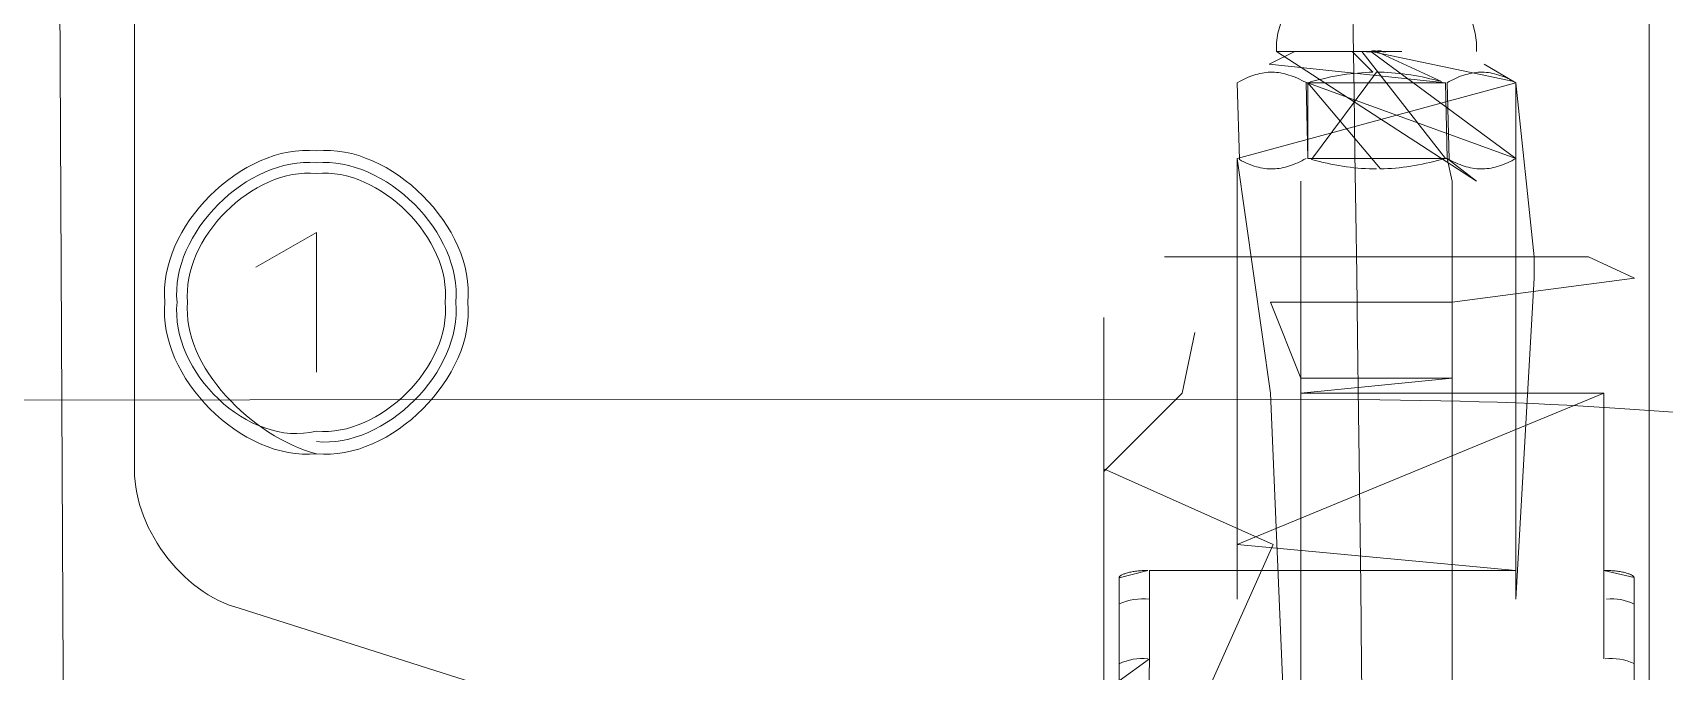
# Model space of a CAD drawing. Header units: millimetres. Extents: x 521 to 148073, y -17811 to 32040.
# Drawn here: x 65957.9 to 66013.9, y 20512.5 to 20534.4 of the extents above; entities that cross this region are included whole.
import ezdxf

# ---------------------------------------------------------------- set-up
doc = ezdxf.new("R2010")
doc.units = ezdxf.units.MM
doc.layers.add('Datové rozvody', color=6, linetype='Continuous')
doc.layers.add('PDF_Geometrie', color=7, linetype='Continuous', true_color=0xbdbdbd)

# ---------------------------------------------------------------- blocks, each defined once
blk = doc.blocks.new('projektor')
at = {"layer": 'PDF_Geometrie', "lineweight": 13}
for points in [[(86030.726, 15074.093), (86030.732, 15074.806), (86030.74, 15075.502), (86030.75, 15076.183), (86030.763, 15076.847), (86030.778, 15077.494), (86030.796, 15078.127), (86030.815, 15078.742), (86030.837, 15079.342), (86030.861, 15079.927), (86030.886, 15080.499), (86030.914, 15081.056), (86030.943, 15081.601), (86030.974, 15082.133), (86031.007, 15082.652), (86031.04, 15083.158), (86031.076, 15083.652), (86031.113, 15084.136), (86031.15, 15084.609)], [(86027.983, 15083.804), (85688.951, 15083.804)], [(86027.983, 15083.804), (86079.825, 15083.804)], [(86025.96, 15067.62), (86025.96, 15072.172), (86025.96, 15081.782), (86026.668, 15083.319), (86027.477, 15077.23), (86027.477, 15071.16), (86030.006, 15072.172), (86030.006, 15077.23), (86030.512, 15072.172), (86030.512, 15082.287), (86035.569, 15070.048), (86036.429, 15079.354), (86036.429, 15067.114), (86037.392, 15067.114), (86039.385, 15067.114), (86040.121, 15066.103), (86040.627, 15066.608)], [(86036.681, 15083.298), (86037.549, 15083.298), (86040.121, 15083.298)], [(86039.385, 15082.287), (86037.392, 15082.287), (86030.512, 15082.287)], [(86019.104, 15074.701), (86019.102, 15074.697), (86019.098, 15074.693), (86019.096, 15074.687), (86019.093, 15074.683), (86019.091, 15074.678), (86019.089, 15074.673), (86019.087, 15074.667), (86019.085, 15074.661), (86019.083, 15074.655), (86019.083, 15074.649), (86019.081, 15074.642), (86019.08, 15074.635), (86019.08, 15074.626), (86019.079, 15074.619), (86019.08, 15074.61), (86019.08, 15074.602), (86019.081, 15074.594), (86019.083, 15074.585), (86019.083, 15074.577), (86019.085, 15074.568), (86019.088, 15074.56), (86019.089, 15074.552), (86019.092, 15074.545), (86019.093, 15074.538), (86019.096, 15074.531), (86019.098, 15074.525), (86020.103, 15079.28), (86020.066, 15079.208), (86020.03, 15079.136), (86019.997, 15079.065), (86019.965, 15078.993), (86019.937, 15078.923), (86019.911, 15078.852), (86019.888, 15078.783), (86019.867, 15078.713), (86019.848, 15078.643), (86019.832, 15078.573), (86019.819, 15078.504), (86019.809, 15078.435), (86019.802, 15078.366), (86019.797, 15078.298), (86019.794, 15078.228), (86019.795, 15078.159), (86019.797, 15078.09), (86019.803, 15078.021), (86019.812, 15077.953), (86019.823, 15077.884), (86019.837, 15077.814), (86019.854, 15077.746), (86019.872, 15077.677), (86019.893, 15077.609), (86019.916, 15077.541), (86019.942, 15077.472), (86019.971, 15077.404), (86020.001, 15077.334), (86020.033, 15077.265), (86020.068, 15077.196), (86020.105, 15077.126), (86020.145, 15077.056), (86022.713, 15077.129), (86022.751, 15077.201), (86022.786, 15077.273), (86022.82, 15077.345), (86022.851, 15077.416), (86022.879, 15077.487), (86022.905, 15077.557), (86022.929, 15077.627), (86022.95, 15077.696), (86022.968, 15077.767), (86022.984, 15077.836), (86022.996, 15077.905), (86023.007, 15077.974), (86023.015, 15078.043), (86023.02, 15078.113), (86023.022, 15078.181), (86023.021, 15078.25), (86023.019, 15078.319), (86023.013, 15078.388), (86023.004, 15078.457), (86022.993, 15078.526), (86022.98, 15078.595), (86022.963, 15078.663), (86022.945, 15078.732), (86022.924, 15078.8), (86022.899, 15078.868), (86022.874, 15078.938), (86022.846, 15079.006), (86022.815, 15079.075), (86022.782, 15079.144), (86022.748, 15079.214), (86022.711, 15079.283), (86022.672, 15079.354), (86020.103, 15072.272), (86020.066, 15072.2), (86020.03, 15072.128), (86019.997, 15072.057), (86019.965, 15071.986), (86019.937, 15071.914), (86019.911, 15071.844), (86019.888, 15071.774), (86019.867, 15071.705), (86019.848, 15071.635), (86019.832, 15071.565), (86019.819, 15071.496), (86019.809, 15071.427), (86019.802, 15071.358), (86019.797, 15071.289), (86019.794, 15071.22), (86019.795, 15071.151), (86019.797, 15071.082), (86019.803, 15071.013), (86019.812, 15070.944), (86019.823, 15070.875), (86019.837, 15070.807), (86019.854, 15070.737), (86019.872, 15070.669), (86019.893, 15070.601), (86019.916, 15070.532), (86019.942, 15070.464), (86019.971, 15070.395), (86020.001, 15070.326), (86020.033, 15070.257), (86020.068, 15070.187), (86020.105, 15070.118), (86020.145, 15070.048), (86022.713, 15070.12), (86022.751, 15070.193), (86022.786, 15070.264), (86022.82, 15070.337), (86022.851, 15070.408), (86022.879, 15070.478), (86022.905, 15070.548), (86022.929, 15070.618), (86022.95, 15070.689), (86022.968, 15070.758), (86022.984, 15070.828), (86022.996, 15070.897), (86023.007, 15070.966), (86023.015, 15071.034), (86023.02, 15071.104), (86023.022, 15071.173), (86023.021, 15071.242), (86023.019, 15071.311), (86023.013, 15071.379), (86023.004, 15071.449), (86022.993, 15071.518), (86022.98, 15071.586), (86022.963, 15071.655), (86022.945, 15071.723), (86022.924, 15071.792), (86022.899, 15071.86), (86022.874, 15071.93), (86022.846, 15071.998), (86022.815, 15072.067), (86022.782, 15072.136), (86022.748, 15072.205), (86022.711, 15072.276), (86022.672, 15072.346)], [(86019.104, 15072.056), (86019.104, 15071.972), (86019.531, 15071.111), (86020.145, 15076.999), (86020.145, 15072.346), (86022.672, 15072.403), (86022.672, 15077.056), (86023.431, 15078.038), (86019.104, 15071.363), (86019.104, 15074.117), (86019.105, 15074.036), (86019.104, 15075.201), (86019.104, 15075.091), (86019.104, 15075.131), (86019.104, 15075.546), (86019.104, 15075.106), (86019.104, 15075.415), (86019.105, 15075.367), (86019.105, 15074.065), (86019.104, 15074.506), (86022.672, 15079.354)], [(86019.531, 15078.291), (86020.145, 15079.354), (86022.672, 15070.048)], [(86019.104, 15078.038), (86019.104, 15078.038)], [(86105.67, 15077.735), (86104.355, 15077.735), (86079.066, 15077.735), (86075.897, 15077.735), (86073.638, 15077.735), (86071.378, 15077.735), (86069.119, 15077.735), (86066.861, 15077.735), (86064.602, 15077.735), (86062.342, 15077.735), (86060.083, 15077.735), (86057.824, 15077.735), (86055.565, 15077.735), (86053.305, 15077.735), (86051.047, 15077.735), (86048.788, 15077.735), (86046.528, 15077.735), (86040.121, 15077.735), (86044.234, 15077.23), (86040.117, 15077.23), (86023.431, 15077.23), (86022.672, 15077.056), (86020.145, 15076.999)], [(86019.105, 15074.896), (86019.099, 15074.88), (86019.097, 15074.874), (86019.095, 15074.867), (86019.093, 15074.861), (86019.091, 15074.854), (86019.089, 15074.848), (86019.088, 15074.84), (86019.085, 15074.833), (86019.083, 15074.825), (86019.083, 15074.817), (86019.081, 15074.808), (86019.08, 15074.799), (86019.08, 15074.791), (86019.079, 15074.783), (86019.08, 15074.775), (86019.08, 15074.767), (86019.081, 15074.76), (86019.083, 15074.753), (86019.083, 15074.746), (86019.085, 15074.74), (86019.087, 15074.734), (86019.089, 15074.728), (86019.091, 15074.723), (86019.093, 15074.718), (86019.096, 15074.714), (86019.098, 15074.709), (86019.102, 15074.705), (86019.104, 15074.701), (86020.108, 15076.869), (86020.074, 15076.74), (86020.041, 15076.611), (86020.011, 15076.483), (86019.981, 15076.354), (86019.954, 15076.225), (86019.928, 15076.096), (86019.906, 15075.968), (86019.885, 15075.84), (86019.866, 15075.713), (86019.849, 15075.585), (86019.834, 15075.456), (86019.822, 15075.33), (86019.811, 15075.203), (86019.804, 15075.077), (86019.798, 15074.951), (86019.795, 15074.826), (86019.794, 15074.701), (86022.708, 15072.532), (86022.742, 15072.662), (86022.776, 15072.791), (86022.806, 15072.919), (86022.835, 15073.049), (86022.863, 15073.178), (86022.888, 15073.306), (86022.911, 15073.435), (86022.932, 15073.563), (86022.951, 15073.692), (86022.967, 15073.819), (86022.982, 15073.946), (86022.995, 15074.073), (86023.005, 15074.2), (86023.012, 15074.326), (86023.018, 15074.451), (86023.021, 15074.577), (86023.022, 15074.701)], [(86031.185, 15074.099), (86032.735, 15074.119), (86036.942, 15074.17)], [(86036.942, 15074.17), (86039.602, 15074.201), (86042.192, 15074.23), (86044.822, 15074.257), (86046.693, 15074.275), (86063.412, 15072.126)], [(86014.645, 15073.858), (86016.565, 15073.889), (86018.51, 15073.919), (86020.483, 15073.95)], [(86020.483, 15073.95), (86022.481, 15073.979), (86024.505, 15074.008)], [(86024.505, 15074.008), (86026.553, 15074.037), (86028.628, 15074.065), (86031.185, 15074.099)], [(86030.754, 14963.027), (86030.726, 15074.093)], [(86020.145, 15072.403), (86022.672, 15072.403)], [(86044.456, 15072.172), (86043.917, 15072.172), (86040.117, 15072.172), (86023.431, 15072.172)], [(86105.67, 15071.666), (86104.355, 15071.666), (86079.066, 15071.666), (86075.51, 15071.666), (86073.251, 15071.666), (86070.991, 15071.666), (86068.732, 15071.666), (86066.473, 15071.666), (86064.214, 15071.666), (86061.955, 15071.666), (86059.696, 15071.666), (86057.436, 15071.666), (86055.178, 15071.666), (86052.918, 15071.666), (86050.659, 15071.666), (86048.401, 15071.666), (86046.494, 15071.666), (86042.651, 15071.666), (86030.512, 15071.16), (86022.672, 15070.048), (86037.392, 15070.048)], [(86033.04, 15065.597), (86035.569, 15071.251), (86048.214, 15065.597)], [(86028.489, 15068.632), (86030.512, 15068.21), (86033.124, 15065.597)], [(86037.392, 15067.114), (86039.385, 15067.114), (86066.927, 15066.608)], [(86036.681, 15066.103), (86037.549, 15066.103), (86040.121, 15066.103)], [(86079.825, 15065.596), (86027.983, 15065.596)], [(86037.702, 15036.751), (86043.662, 15055.481)], [(86026.309, 15037.273), (86025.141, 15039.296), (86029.814, 15039.296)], [(86084.787, 15033.227), (86104.355, 15033.227), (86114.47, 15032.418), (86114.47, 15031.204), (86010.475, 15030.698)], [(86013.316, 15033.227), (86032.883, 15033.227)]]:
    blk.add_lwpolyline(points, dxfattribs=at)
for points in [[(86036.429, 15082.287), (86036.429, 15082.335), (86036.43, 15082.383), (86036.431, 15082.431), (86036.433, 15082.478), (86036.436, 15082.525), (86036.44, 15082.572), (86036.443, 15082.618), (86036.447, 15082.664), (86036.452, 15082.707), (86036.458, 15082.751), (86036.464, 15082.793), (86036.47, 15082.834), (86036.478, 15082.873), (86036.484, 15082.912), (86036.492, 15082.95), (86036.501, 15082.985), (86036.509, 15083.02), (86036.518, 15083.052), (86036.527, 15083.083), (86036.538, 15083.111), (86036.548, 15083.139), (86036.557, 15083.163), (86036.569, 15083.187), (86036.579, 15083.207), (86036.59, 15083.226), (86036.601, 15083.243), (86036.613, 15083.258), (86036.623, 15083.27), (86036.635, 15083.28), (86036.647, 15083.288), (86036.659, 15083.294), (86036.67, 15083.297)], [(86025.96, 15079.961), (86026.668, 15079.961), (86037.392, 15079.354), (86020.145, 15079.354)], [(86019.104, 15075.064), (86019.103, 15075.05), (86019.103, 15075.047), (86019.103, 15075.044), (86019.103, 15075.042), (86019.103, 15075.04), (86019.103, 15075.038), (86019.103, 15075.037), (86019.103, 15075.035), (86019.103, 15075.033), (86019.104, 15075.031), (86019.104, 15075.029), (86019.104, 15075.028), (86019.105, 15075.026), (86019.105, 15075.024), (86019.106, 15075.023), (86019.107, 15075.021), (86019.107, 15075.019), (86019.107, 15075.017), (86019.108, 15075.015), (86019.104, 15074.141), (86019.104, 15075.064), (86019.104, 15072.056), (86019.104, 15073.884), (86019.795, 15074.577), (86019.798, 15074.451), (86019.804, 15074.326), (86019.811, 15074.2), (86019.822, 15074.073), (86019.834, 15073.946), (86019.848, 15073.819), (86019.865, 15073.692), (86019.884, 15073.563), (86019.905, 15073.435), (86019.928, 15073.306), (86019.954, 15073.178), (86019.981, 15073.049), (86020.01, 15072.919), (86020.041, 15072.791), (86020.073, 15072.662), (86020.108, 15072.532), (86020.145, 15072.403), (86023.021, 15074.826), (86023.018, 15074.951), (86023.012, 15075.077), (86023.005, 15075.203), (86022.994, 15075.33), (86022.982, 15075.456), (86022.967, 15075.585), (86022.951, 15075.713), (86022.931, 15075.84), (86022.91, 15075.968), (86022.887, 15076.096), (86022.862, 15076.225), (86022.835, 15076.354), (86022.806, 15076.483), (86022.775, 15076.611), (86022.742, 15076.74), (86022.708, 15076.869), (86022.672, 15076.999), (86019.106, 15074.213), (86019.106, 15074.501), (86019.107, 15074.495), (86019.109, 15074.49), (86019.111, 15074.485), (86019.113, 15074.48), (86019.114, 15074.476), (86019.114, 15074.471), (86019.115, 15074.467), (86019.116, 15074.463), (86019.117, 15074.458), (86019.118, 15074.453), (86019.118, 15074.449), (86019.118, 15074.445), (86019.119, 15074.442), (86019.119, 15074.438), (86019.119, 15074.434), (86019.119, 15074.43), (86019.119, 15074.426), (86019.119, 15074.421), (86019.118, 15074.417), (86019.118, 15074.413), (86019.117, 15074.409), (86019.117, 15074.404), (86019.116, 15074.4), (86019.115, 15074.394), (86019.114, 15074.39), (86019.114, 15074.385), (86019.113, 15074.38), (86019.111, 15074.375), (86019.111, 15074.371), (86019.11, 15074.366), (86019.108, 15074.361), (86019.107, 15074.356), (86019.107, 15074.351), (86019.107, 15074.346), (86019.106, 15074.341), (86019.106, 15074.336), (86019.105, 15074.331), (86019.105, 15074.326), (86019.105, 15074.321), (86019.105, 15074.315), (86019.105, 15074.31), (86019.105, 15074.304), (86019.105, 15074.298), (86019.111, 15075.007), (86019.113, 15075.005), (86019.114, 15075.003), (86019.114, 15075.001), (86019.115, 15074.999), (86019.115, 15074.997), (86019.116, 15074.995), (86019.117, 15074.993), (86019.117, 15074.991), (86019.118, 15074.989), (86019.118, 15074.987), (86019.119, 15074.984), (86019.119, 15074.982), (86019.119, 15074.98), (86019.119, 15074.977), (86019.119, 15074.975), (86019.119, 15074.973), (86019.119, 15074.971), (86019.119, 15074.968), (86019.119, 15074.965), (86019.119, 15074.963), (86019.119, 15074.96), (86019.119, 15074.957), (86019.118, 15074.954), (86019.118, 15074.95), (86019.117, 15074.947), (86019.117, 15074.944), (86019.116, 15074.94), (86019.116, 15074.936), (86019.115, 15074.933), (86019.114, 15074.929), (86019.114, 15074.924), (86019.113, 15074.92), (86019.111, 15074.915), (86019.11, 15074.91), (86019.108, 15074.906), (86019.107, 15074.901)], [(86019.106, 15074.213), (86019.105, 15074.184), (86019.104, 15075.078), (86019.104, 15073.973), (86019.104, 15075.195)], [(86036.681, 15066.103), (86036.67, 15066.104), (86036.659, 15066.107), (86036.647, 15066.113), (86036.635, 15066.12), (86036.623, 15066.131), (86036.613, 15066.144), (86036.601, 15066.158), (86036.59, 15066.175), (86036.579, 15066.194), (86036.569, 15066.215), (86036.557, 15066.238), (86036.548, 15066.263), (86036.538, 15066.289), (86036.527, 15066.319), (86036.518, 15066.349), (86036.509, 15066.382), (86036.501, 15066.416), (86036.492, 15066.452), (86036.484, 15066.489), (86036.478, 15066.528), (86036.47, 15066.568), (86036.464, 15066.608), (86036.458, 15066.65), (86036.452, 15066.693), (86036.447, 15066.738), (86036.443, 15066.782), (86036.44, 15066.829), (86036.436, 15066.876), (86036.433, 15066.923), (86036.431, 15066.971), (86036.43, 15067.018), (86036.429, 15067.066)]]:
    blk.add_lwpolyline(points, close=True, dxfattribs=at)
for centre, radius, start, end in [((86036.123, 15079.476), 31.284, 116.6789, 172.0469), ((86038.984, 15082.576), 1.603, 153.2186, 186.9289), ((86041.174, 15082.541), 1.801, 155.1723, 186.5715), ((86039.337, 15066.894), 1.958, 173.5456, 203.8036), ((86041.042, 15066.85), 1.67, 172.5568, 206.564)]:
    blk.add_arc(centre, radius, start, end, dxfattribs=at)
for points in [[(86015.844, 15074.701), (86015.687, 15076.32), (86017.481, 15078.157), (86019.104, 15078.038)], [(86019.104, 15071.364), (86017.481, 15071.244), (86015.687, 15073.082), (86015.844, 15074.701)], [(86022.419, 15039.297), (86022.167, 15041.785), (86024.988, 15044.607), (86027.477, 15044.355)], [(86022.824, 15039.297), (86022.592, 15041.586), (86025.188, 15044.182), (86027.477, 15043.95)], [(86027.477, 15044.355), (86029.966, 15044.607), (86032.787, 15041.785), (86032.535, 15039.297)], [(86027.477, 15043.95), (86029.767, 15044.182), (86032.362, 15041.586), (86032.13, 15039.297)], [(86023.178, 15039.297), (86022.963, 15041.412), (86025.361, 15043.811), (86027.477, 15043.596)], [(86027.477, 15043.596), (86029.592, 15043.811), (86031.99, 15041.412), (86031.776, 15039.297)], [(86027.477, 15034.239), (86024.988, 15033.987), (86022.167, 15036.808), (86022.419, 15039.297)], [(86027.477, 15034.643), (86025.188, 15034.411), (86022.592, 15037.007), (86022.824, 15039.297)], [(86027.477, 15034.998), (86025.361, 15034.784), (86022.963, 15037.181), (86023.178, 15039.297)], [(86032.535, 15039.297), (86032.787, 15036.808), (86029.966, 15033.987), (86027.477, 15034.239)], [(86032.535, 15039.297), (86031.99, 15037.181), (86029.592, 15034.784), (86027.477, 15034.998)], [(86031.776, 15039.297), (86032.362, 15037.007), (86029.767, 15034.411), (86027.477, 15034.643)], [(86037.702, 15036.752), (86037.193, 15034.788), (86034.909, 15033.117), (86032.883, 15033.227)]]:
    blk.add_open_spline(points, degree=3, dxfattribs=at)

msp = doc.modelspace()

# ---------------------------------------------------------------- block references
at = {"layer": 'Datové rozvody', "xscale": 1.027900945623324, "yscale": 1.027900945623324, "zscale": 1.027900945623324, "rotation": 270.0000000000001}
msp.add_blockref('projektor', (50508.686, 108952.866), dxfattribs=at)

doc.saveas('drawing.dxf')
